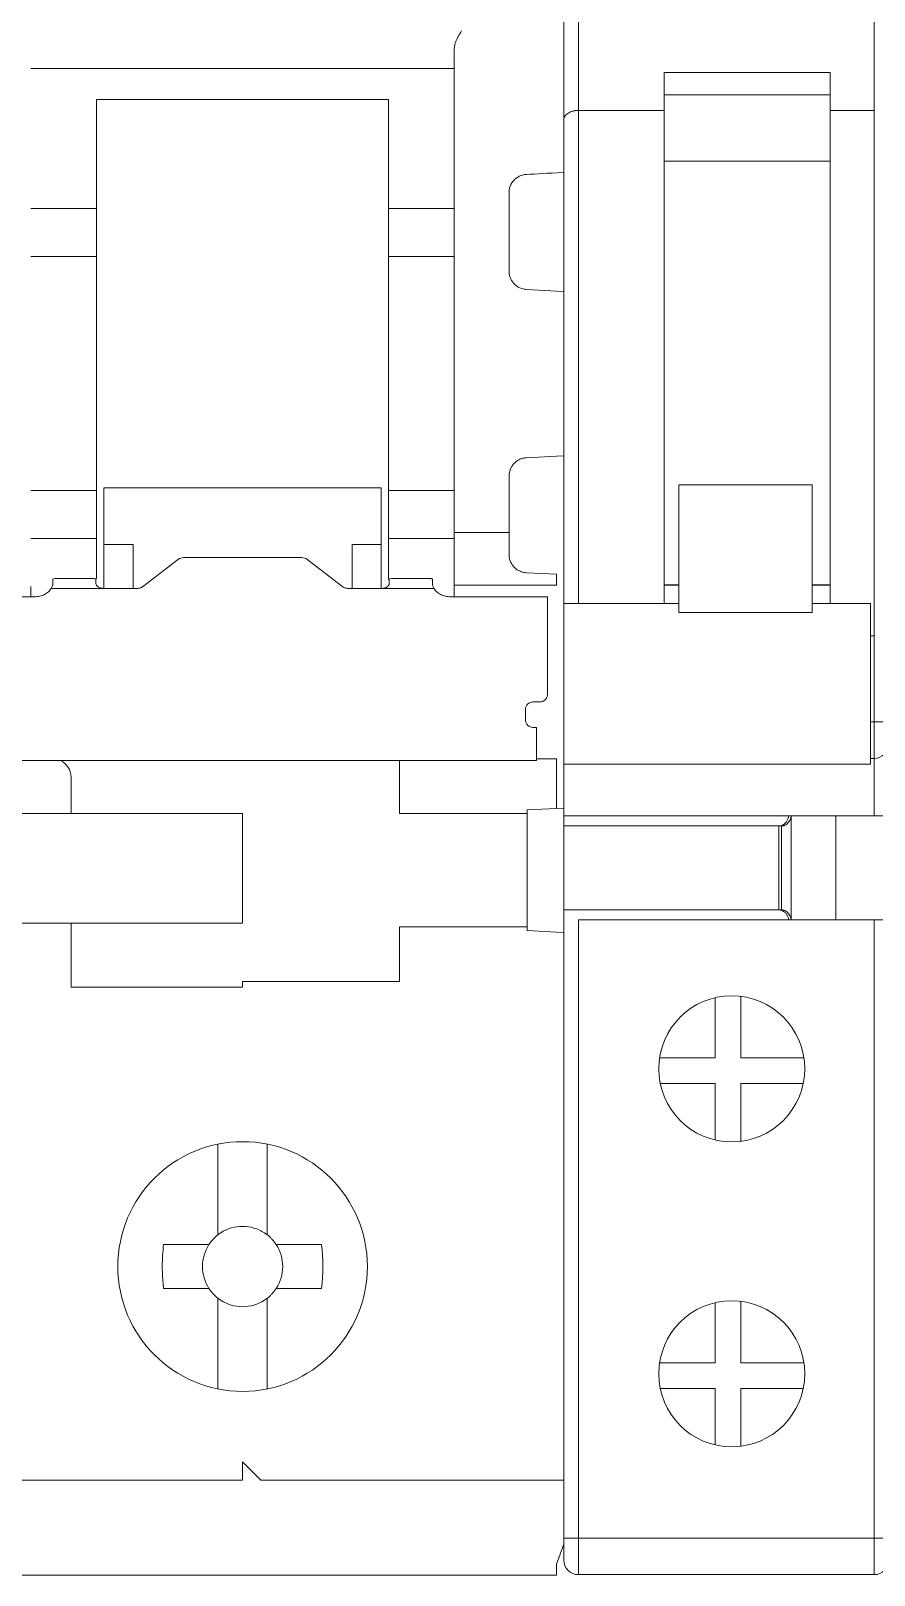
# Model space of a CAD drawing. Header units: millimetres. Extents: x 1359 to 3577, y 1336 to 3557.
# Drawn here: x 2621.48 to 2644.58, y 2687.54 to 2729.83 of the extents above; entities that cross this region are included whole.
import ezdxf

# ---------------------------------------------------------------- set-up
doc = ezdxf.new("R2010")
doc.units = ezdxf.units.MM
doc.layers.add('000-PI-Oprema', color=30, linetype='Continuous', lineweight=5)

msp = doc.modelspace()

# ---------------------------------------------------------------- linework, layer by layer
at = {"layer": '000-PI-Oprema', "color": 0, "linetype": 'ByBlock', "lineweight": 0}
for p, q in [((2636.076, 2727.396), (2636.076, 2754.007)), ((2636.476, 2727.65), (2636.476, 2754.007)), ((2644.576, 2727.65), (2644.576, 2754.007)), ((2638.826, 2727.65), (2638.826, 2728.692)), ((2643.376, 2728.692), (2638.826, 2728.692)), ((2643.376, 2728.692), (2643.376, 2727.65)), ((2643.376, 2728.076), (2638.826, 2728.076)), ((2636.076, 2714.146), (2636.076, 2727.396)), ((2638.826, 2727.65), (2636.476, 2727.65)), ((2636.476, 2727.65), (2636.476, 2714.146)), ((2638.826, 2727.65), (2638.826, 2714.146)), ((2644.576, 2727.65), (2643.376, 2727.65)), ((2643.376, 2714.146), (2643.376, 2727.65)), ((2644.576, 2713.263), (2644.576, 2727.65)), ((2643.376, 2726.263), (2638.826, 2726.263)), ((2643.376, 2726.257), (2638.826, 2726.257)), ((2641.476, 2726.263), (2641.476, 2726.257)), ((2639.226, 2717.398), (2639.226, 2713.9)), ((2642.876, 2717.398), (2639.226, 2717.398)), ((2642.876, 2717.398), (2642.876, 2713.9)), ((2638.826, 2714.657), (2639.226, 2714.657)), ((2639.226, 2714.651), (2638.826, 2714.651)), ((2642.876, 2714.657), (2643.376, 2714.657)), ((2643.376, 2714.651), (2642.876, 2714.651)), ((2636.076, 2688.557), (2636.076, 2714.146)), ((2639.226, 2714.146), (2636.076, 2714.146)), ((2644.476, 2714.146), (2642.876, 2714.146)), ((2644.476, 2714.146), (2644.476, 2709.746)), ((2642.876, 2713.9), (2639.226, 2713.9)), ((2644.576, 2713.263), (2644.476, 2713.263)), ((2644.576, 2710.907), (2644.576, 2713.263)), ((2644.476, 2710.907), (2644.576, 2710.907)), ((2644.976, 2710.907), (2644.576, 2710.907)), ((2644.576, 2709.907), (2644.576, 2710.907)), ((2636.076, 2709.746), (2644.476, 2709.746)), ((2644.476, 2709.907), (2644.576, 2709.907)), ((2644.576, 2708.332), (2644.576, 2709.907)), ((2636.076, 2708.332), (2644.576, 2708.332)), ((2642.303, 2708.332), (2642.303, 2705.482)), ((2643.524, 2708.332), (2643.524, 2705.482)), ((2643.526, 2708.332), (2643.526, 2705.482)), ((2644.976, 2708.332), (2644.576, 2708.332)), ((2636.076, 2708.057), (2641.969, 2708.057)), ((2641.969, 2708.057), (2642.041, 2708.057)), ((2641.969, 2708.057), (2641.969, 2705.757)), ((2642.041, 2708.057), (2642.041, 2705.757)), ((2642.055, 2708.057), (2642.041, 2708.057)), ((2641.969, 2705.757), (2636.076, 2705.757)), ((2642.041, 2705.757), (2641.969, 2705.757)), ((2642.055, 2705.757), (2642.041, 2705.757)), ((2636.476, 2705.482), (2644.576, 2705.482)), ((2636.476, 2688.557), (2636.476, 2705.482)), ((2644.576, 2705.482), (2644.976, 2705.482)), ((2644.576, 2688.557), (2644.576, 2705.482)), ((2640.225, 2703.355), (2640.225, 2701.707)), ((2640.925, 2703.391), (2640.925, 2701.707)), ((2638.699, 2701.707), (2640.225, 2701.707)), ((2640.925, 2701.707), (2642.654, 2701.707)), ((2640.225, 2701.007), (2638.717, 2701.007)), ((2640.225, 2701.007), (2640.225, 2699.458)), ((2640.925, 2699.422), (2640.925, 2701.007)), ((2642.636, 2701.007), (2640.925, 2701.007)), ((2640.225, 2695.005), (2640.225, 2693.357)), ((2640.925, 2695.041), (2640.925, 2693.357)), ((2638.699, 2693.357), (2640.225, 2693.357)), ((2640.925, 2693.357), (2642.654, 2693.357)), ((2638.717, 2692.657), (2640.225, 2692.657)), ((2640.225, 2692.657), (2640.225, 2691.108)), ((2640.925, 2691.072), (2640.925, 2692.657)), ((2642.636, 2692.657), (2640.925, 2692.657)), ((2636.076, 2687.957), (2636.076, 2688.557)), ((2636.476, 2688.557), (2636.076, 2688.557)), ((2636.476, 2688.557), (2644.576, 2688.557)), ((2636.476, 2687.557), (2636.476, 2688.557)), ((2644.976, 2688.557), (2644.576, 2688.557)), ((2644.576, 2687.557), (2644.576, 2688.557)), ((2636.476, 2687.557), (2644.576, 2687.557))]:
    msp.add_line(p, q, dxfattribs=at)
at = {"layer": '000-PI-Oprema', "color": 0, "lineweight": 0}
for p, q in [((2633.076, 2728.796), (2621.476, 2728.796)), ((2623.276, 2727.125), (2623.276, 2727.95)), ((2631.276, 2727.95), (2623.276, 2727.95)), ((2631.276, 2727.95), (2631.276, 2727.125)), ((2623.276, 2727.125), (2623.276, 2724.961)), ((2631.276, 2724.961), (2631.276, 2727.125)), ((2636.076, 2725.568), (2636.076, 2722.694)), ((2621.476, 2724.961), (2623.276, 2724.961)), ((2623.276, 2724.961), (2623.276, 2723.65)), ((2631.276, 2723.65), (2631.276, 2724.961)), ((2631.276, 2724.961), (2633.076, 2724.961)), ((2623.276, 2723.65), (2621.476, 2723.65)), ((2623.276, 2723.65), (2623.276, 2717.238)), ((2631.276, 2717.238), (2631.276, 2723.65)), ((2633.076, 2723.65), (2631.276, 2723.65)), ((2635.05, 2722.748), (2635.876, 2722.704)), ((2635.876, 2722.704), (2636.076, 2722.694)), ((2635.876, 2718.184), (2635.05, 2718.14)), ((2636.076, 2718.194), (2635.876, 2718.184)), ((2636.076, 2718.194), (2636.076, 2717.021)), ((2621.476, 2717.238), (2623.276, 2717.238)), ((2623.276, 2717.238), (2623.276, 2715.927)), ((2623.476, 2715.764), (2623.476, 2717.315)), ((2623.476, 2717.315), (2631.076, 2717.315)), ((2631.076, 2717.315), (2631.076, 2715.764)), ((2631.276, 2717.315), (2631.271, 2717.315)), ((2631.276, 2715.927), (2631.276, 2717.238)), ((2631.276, 2717.238), (2633.076, 2717.238)), ((2623.276, 2715.927), (2621.476, 2715.927)), ((2623.276, 2715.927), (2623.276, 2714.824)), ((2631.276, 2714.803), (2631.276, 2715.927)), ((2631.276, 2715.927), (2633.076, 2715.927)), ((2634.576, 2716.094), (2633.076, 2716.094)), ((2623.476, 2715.764), (2624.276, 2715.764)), ((2623.476, 2714.562), (2623.476, 2715.764)), ((2624.276, 2715.764), (2624.276, 2714.562)), ((2630.276, 2715.764), (2631.076, 2715.764)), ((2630.276, 2714.562), (2630.276, 2715.764)), ((2631.076, 2715.764), (2631.076, 2714.562)), ((2624.535, 2714.607), (2625.518, 2715.36)), ((2625.659, 2715.405), (2628.893, 2715.405)), ((2629.035, 2715.36), (2630.018, 2714.607)), ((2635.05, 2714.991), (2635.876, 2714.947)), ((2621.476, 2714.615), (2621.476, 2714.332)), ((2622.076, 2714.739), (2622.076, 2714.817)), ((2623.059, 2714.835), (2622.276, 2714.835)), ((2623.259, 2714.817), (2623.259, 2714.739)), ((2631.293, 2714.739), (2631.293, 2714.817)), ((2632.277, 2714.835), (2631.493, 2714.835)), ((2632.477, 2714.817), (2632.477, 2714.739)), ((2633.076, 2714.344), (2633.076, 2714.767)), ((2635.876, 2714.647), (2633.076, 2714.647)), ((2615.377, 2714.332), (2621.576, 2714.332)), ((2622.034, 2714.562), (2623.459, 2714.562)), ((2624.393, 2714.562), (2623.459, 2714.562)), ((2631.093, 2714.562), (2630.159, 2714.562)), ((2632.518, 2714.562), (2631.093, 2714.562)), ((2632.977, 2714.332), (2635.626, 2714.332)), ((2635.626, 2714.332), (2635.626, 2713.719)), ((2635.626, 2711.654), (2635.626, 2713.062)), ((2635.026, 2711.255), (2635.026, 2710.956)), ((2635.426, 2711.454), (2635.226, 2711.454)), ((2636.076, 2711.061), (2636.076, 2710.894)), ((2635.226, 2710.757), (2635.326, 2710.757)), ((2635.326, 2710.667), (2635.326, 2710.757)), ((2636.076, 2710.744), (2636.076, 2708.546)), ((2605.726, 2709.846), (2631.226, 2709.846)), ((2631.226, 2709.846), (2635.327, 2709.846)), ((2631.576, 2709.846), (2631.576, 2708.394)), ((2635.876, 2709.894), (2635.326, 2709.894)), ((2635.876, 2709.894), (2635.876, 2708.536)), ((2622.576, 2708.394), (2622.576, 2709.394)), ((2619.476, 2708.394), (2622.576, 2708.394)), ((2622.976, 2708.394), (2622.576, 2708.394)), ((2627.276, 2708.394), (2622.976, 2708.394)), ((2627.276, 2705.394), (2627.276, 2708.394)), ((2631.976, 2708.394), (2631.576, 2708.394)), ((2631.976, 2708.394), (2635.076, 2708.394)), ((2635.076, 2708.494), (2635.876, 2708.536)), ((2635.076, 2708.394), (2635.076, 2708.494)), ((2635.076, 2705.294), (2635.076, 2708.394)), ((2636.076, 2708.546), (2635.876, 2708.536)), ((2636.076, 2708.546), (2636.076, 2705.142)), ((2636.081, 2706.094), (2636.076, 2706.094)), ((2622.576, 2705.394), (2619.476, 2705.394)), ((2622.576, 2703.644), (2622.576, 2705.394)), ((2622.576, 2705.394), (2622.976, 2705.394)), ((2622.976, 2705.394), (2627.276, 2705.394)), ((2631.976, 2705.294), (2631.576, 2705.294)), ((2631.576, 2703.794), (2631.576, 2705.294)), ((2631.976, 2705.294), (2635.076, 2705.294)), ((2635.076, 2705.194), (2635.076, 2705.294)), ((2635.876, 2705.152), (2635.076, 2705.194)), ((2636.076, 2705.142), (2635.876, 2705.152)), ((2636.076, 2705.142), (2636.076, 2690.994)), ((2627.276, 2703.644), (2622.576, 2703.644)), ((2627.276, 2703.794), (2627.276, 2703.644)), ((2627.276, 2703.794), (2631.576, 2703.794)), ((2636.076, 2701.494), (2636.081, 2701.494)), ((2626.601, 2699.345), (2626.601, 2699.27)), ((2627.951, 2699.27), (2627.951, 2699.345)), ((2626.601, 2699.27), (2626.601, 2697.15)), ((2627.951, 2696.863), (2627.951, 2699.27)), ((2625.112, 2696.594), (2625.97, 2696.594)), ((2629.44, 2696.594), (2628.582, 2696.594)), ((2625.97, 2695.394), (2625.112, 2695.394)), ((2629.44, 2695.394), (2628.582, 2695.394)), ((2626.601, 2694.838), (2626.601, 2692.718)), ((2627.951, 2692.718), (2627.951, 2694.838)), ((2626.601, 2692.718), (2626.601, 2692.643)), ((2627.951, 2692.643), (2627.951, 2692.718)), ((2636.076, 2690.994), (2636.076, 2688.394)), ((2627.276, 2690.144), (2618.476, 2690.144)), ((2636.076, 2690.144), (2627.776, 2690.144)), ((2636.076, 2688.394), (2635.876, 2687.844)), ((2623.476, 2687.544), (2618.676, 2687.544)), ((2623.476, 2687.544), (2631.096, 2687.544)), ((2635.876, 2687.544), (2631.096, 2687.544))]:
    msp.add_line(p, q, dxfattribs=at)
at = {"layer": '000-PI-Oprema', "color": 0, "linetype": 'ByBlock', "lineweight": 0}
for centre in [(2640.676, 2701.407), (2640.676, 2693.057)]:
    msp.add_circle(centre, 2, dxfattribs=at)
at = {"layer": '000-PI-Oprema', "color": 0, "lineweight": 0}
msp.add_circle((2627.276, 2695.994), 3.418, dxfattribs=at)
at = {"layer": '000-PI-Oprema', "color": 0, "linetype": 'ByBlock', "lineweight": 0}
for centre, start, end in [((2644.576, 2710.307), 270, 0), ((2636.476, 2687.957), 180, 270), ((2644.576, 2687.957), 270, 0)]:
    msp.add_arc(centre, 0.4, start, end, dxfattribs=at)
at = {"layer": '000-PI-Oprema', "color": 0, "lineweight": 0}
for centre, radius, start, end in [((2622.076, 2709.394), 0.5, 0, 64.7859), ((2627.276, 2695.994), 1.1, 123.0557, 133.0681), ((2627.276, 2695.994), 1.1, 46.9319, 56.9443), ((2627.276, 2695.994), 1.1, 136.9319, 146.9443), ((2627.276, 2695.994), 1.1, 135, 136.9319), ((2627.276, 2695.994), 1.1, 133.0681, 135), ((2627.276, 2695.994), 1.1, 45, 46.9319), ((2627.276, 2695.994), 1.1, 43.0681, 45), ((2627.276, 2695.994), 1.1, 33.0557, 43.0681), ((2627.276, 2695.994), 1.1, 213.0557, 223.0681), ((2627.276, 2695.994), 1.1, 223.0681, 225), ((2627.276, 2695.994), 1.1, 225, 226.9319), ((2627.276, 2695.994), 1.1, 226.9319, 236.9443), ((2627.276, 2695.994), 1.1, 303.0557, 313.0681), ((2627.276, 2695.994), 1.1, 313.0681, 315), ((2627.276, 2695.994), 1.1, 315, 316.9319), ((2627.276, 2695.994), 1.1, 316.9319, 326.9443)]:
    msp.add_arc(centre, radius, start, end, dxfattribs=at)
for points, knots in [([(2633.076, 2729.337), (2633.077, 2729.358), (2633.079, 2729.401), (2633.094, 2729.468), (2633.115, 2729.534), (2633.145, 2729.601), (2633.196, 2729.7), (2633.243, 2729.774), (2633.276, 2729.827)], [0, 0, 0, 0, 0.117336, 0.242611, 0.377617, 0.505972, 0.652001, 1, 1, 1, 1]), ([(2636.076, 2729.827), (2636.076, 2729.795), (2636.076, 2729.73), (2636.076, 2729.635), (2636.076, 2729.54), (2636.076, 2729.413), (2636.076, 2729.256), (2636.076, 2729.08), (2636.076, 2728.92), (2636.076, 2728.783), (2636.076, 2728.668), (2636.076, 2728.613), (2636.076, 2728.585)], [0, 0, 0, 0, 0.061391, 0.122427, 0.18342, 0.24468, 0.372209, 0.500076, 0.627605, 0.755472, 0.877481, 1, 1, 1, 1]), ([(2633.076, 2729.183), (2633.076, 2729.193), (2633.076, 2729.212), (2633.076, 2729.248), (2633.076, 2729.289), (2633.076, 2729.321), (2633.076, 2729.337)], [0, 0, 0, 0, 0.251193, 0.5, 0.748807, 1, 1, 1, 1]), ([(2633.076, 2726.121), (2633.076, 2726.204), (2633.076, 2726.371), (2633.076, 2726.613), (2633.076, 2726.847), (2633.076, 2727.075), (2633.076, 2727.295), (2633.076, 2727.508), (2633.076, 2727.713), (2633.076, 2727.977), (2633.076, 2728.287), (2633.076, 2728.623), (2633.076, 2728.926), (2633.076, 2729.097), (2633.076, 2729.183)], [0, 0, 0, 0, 0.062754, 0.125301, 0.187708, 0.250043, 0.312375, 0.374772, 0.437302, 0.500033, 0.625237, 0.749935, 0.874674, 1, 1, 1, 1]), ([(2636.076, 2728.585), (2636.076, 2728.548), (2636.076, 2728.475), (2636.076, 2728.355), (2636.076, 2728.228), (2636.076, 2728.094), (2636.076, 2727.953), (2636.076, 2727.804), (2636.076, 2727.648), (2636.076, 2727.43), (2636.076, 2727.141), (2636.076, 2726.769), (2636.076, 2726.374), (2636.076, 2726.091), (2636.076, 2725.95)], [0, 0, 0, 0, 0.062728, 0.125272, 0.18769, 0.250045, 0.312396, 0.374803, 0.437328, 0.500029, 0.625194, 0.749922, 0.874696, 1, 1, 1, 1]), ([(2633.076, 2724.727), (2633.076, 2724.799), (2633.076, 2724.941), (2633.076, 2725.149), (2633.076, 2725.353), (2633.076, 2725.552), (2633.076, 2725.747), (2633.076, 2725.937), (2633.076, 2726.06), (2633.076, 2726.121)], [0, 0, 0, 0, 0.143512, 0.28637, 0.428834, 0.571166, 0.71363, 0.856488, 1, 1, 1, 1]), ([(2635.05, 2725.897), (2635.032, 2725.896), (2634.994, 2725.893), (2634.938, 2725.88), (2634.883, 2725.86), (2634.828, 2725.834), (2634.776, 2725.799), (2634.721, 2725.752), (2634.663, 2725.686), (2634.615, 2725.599), (2634.582, 2725.499), (2634.578, 2725.432), (2634.576, 2725.398)], [0, 0, 0, 0, 0.067869, 0.138425, 0.211987, 0.288836, 0.369219, 0.453352, 0.573685, 0.721104, 0.860335, 1, 1, 1, 1]), ([(2634.576, 2725.398), (2634.576, 2725.332), (2634.576, 2725.201), (2634.576, 2725), (2634.576, 2724.863), (2634.576, 2724.794)], [0, 0, 0, 0, 0.333419, 0.666581, 1, 1, 1, 1]), ([(2633.076, 2716.16), (2633.076, 2716.274), (2633.076, 2716.502), (2633.076, 2716.848), (2633.076, 2717.196), (2633.076, 2717.546), (2633.076, 2717.899), (2633.076, 2718.496), (2633.076, 2719.344), (2633.076, 2720.444), (2633.076, 2721.544), (2633.076, 2722.511), (2633.076, 2723.342), (2633.076, 2724.042), (2633.076, 2724.499), (2633.076, 2724.727)], [0, 0, 0, 0, 0.041431, 0.082793, 0.124119, 0.165441, 0.206793, 0.248207, 0.374079, 0.500012, 0.625883, 0.751817, 0.834548, 0.917188, 1, 1, 1, 1]), ([(2634.576, 2724.794), (2634.576, 2724.693), (2634.576, 2724.49), (2634.576, 2724.182), (2634.576, 2723.873), (2634.576, 2723.561), (2634.576, 2723.352), (2634.576, 2723.247)], [0, 0, 0, 0, 0.200123, 0.400061, 0.599939, 0.799877, 1, 1, 1, 1]), ([(2635.05, 2722.748), (2635.029, 2722.749), (2634.987, 2722.753), (2634.926, 2722.769), (2634.858, 2722.795), (2634.785, 2722.837), (2634.713, 2722.899), (2634.654, 2722.974), (2634.61, 2723.059), (2634.581, 2723.151), (2634.578, 2723.215), (2634.576, 2723.247)], [0, 0, 0, 0, 0.082209, 0.16366, 0.245689, 0.369303, 0.493372, 0.618767, 0.744744, 0.872104, 1, 1, 1, 1]), ([(2636.076, 2722.694), (2636.076, 2722.588), (2636.076, 2722.375), (2636.076, 2722.055), (2636.076, 2721.734), (2636.076, 2721.413), (2636.076, 2721.091), (2636.076, 2720.768), (2636.076, 2720.363), (2636.076, 2719.878), (2636.076, 2719.314), (2636.076, 2718.752), (2636.076, 2718.38), (2636.076, 2718.194)], [0, 0, 0, 0, 0.071572, 0.143012, 0.214372, 0.285701, 0.357051, 0.428472, 0.500015, 0.625079, 0.749917, 0.8748, 1, 1, 1, 1]), ([(2634.576, 2717.641), (2634.577, 2717.662), (2634.579, 2717.705), (2634.591, 2717.768), (2634.615, 2717.838), (2634.654, 2717.914), (2634.713, 2717.989), (2634.785, 2718.051), (2634.867, 2718.098), (2634.956, 2718.13), (2635.019, 2718.137), (2635.05, 2718.14)], [0, 0, 0, 0, 0.085573, 0.170275, 0.255463, 0.381339, 0.506835, 0.630803, 0.754517, 0.877108, 1, 1, 1, 1]), ([(2634.576, 2717.641), (2634.576, 2717.536), (2634.576, 2717.327), (2634.576, 2717.015), (2634.576, 2716.706), (2634.576, 2716.398), (2634.576, 2716.195), (2634.576, 2716.094)], [0, 0, 0, 0, 0.200123, 0.400061, 0.599939, 0.799877, 1, 1, 1, 1]), ([(2636.076, 2717.044), (2636.076, 2717.03), (2636.076, 2717.002), (2636.076, 2716.779), (2636.076, 2716.431), (2636.076, 2715.974), (2636.076, 2715.592), (2636.076, 2715.32)], [0, 0, 0, 0, 0.201961, 0.403921, 0.605881, 0.807842, 1, 1, 1, 1]), ([(2633.076, 2714.767), (2633.076, 2714.828), (2633.076, 2714.951), (2633.076, 2715.141), (2633.076, 2715.336), (2633.076, 2715.535), (2633.076, 2715.739), (2633.076, 2715.947), (2633.076, 2716.089), (2633.076, 2716.16)], [0, 0, 0, 0, 0.143512, 0.28637, 0.428834, 0.571166, 0.71363, 0.856488, 1, 1, 1, 1]), ([(2634.576, 2716.094), (2634.576, 2716.025), (2634.576, 2715.888), (2634.576, 2715.687), (2634.576, 2715.556), (2634.576, 2715.49)], [0, 0, 0, 0, 0.333419, 0.666581, 1, 1, 1, 1]), ([(2635.05, 2714.991), (2635.031, 2714.992), (2634.992, 2714.996), (2634.936, 2715.009), (2634.87, 2715.032), (2634.798, 2715.071), (2634.724, 2715.13), (2634.661, 2715.205), (2634.614, 2715.292), (2634.582, 2715.388), (2634.578, 2715.456), (2634.576, 2715.49)], [0, 0, 0, 0, 0.070997, 0.142096, 0.214572, 0.332081, 0.453288, 0.585757, 0.721078, 0.860541, 1, 1, 1, 1]), ([(2622.076, 2714.688), (2622.076, 2714.68), (2622.075, 2714.663), (2622.066, 2714.632), (2622.054, 2714.598), (2622.041, 2714.574), (2622.034, 2714.562)], [0, 0, 0, 0, 0.256458, 0.506841, 0.753776, 1, 1, 1, 1]), ([(2622.076, 2714.817), (2622.076, 2714.822), (2622.098, 2714.826), (2622.172, 2714.833), (2622.224, 2714.835), (2622.276, 2714.835)], [0, 0, 0, 0, 0.5, 0.5, 1, 1, 1, 1]), ([(2623.259, 2714.817), (2623.259, 2714.818), (2623.257, 2714.821), (2623.245, 2714.824), (2623.227, 2714.827), (2623.194, 2714.83), (2623.138, 2714.834), (2623.086, 2714.834), (2623.059, 2714.835)], [0, 0, 0, 0, 0.128148, 0.251094, 0.373747, 0.501054, 0.748354, 1, 1, 1, 1]), ([(2623.459, 2714.562), (2623.446, 2714.563), (2623.419, 2714.564), (2623.38, 2714.573), (2623.346, 2714.587), (2623.306, 2714.611), (2623.267, 2714.649), (2623.262, 2714.675), (2623.259, 2714.688)], [0, 0, 0, 0, 0.128818, 0.251822, 0.37424, 0.501366, 0.746636, 1, 1, 1, 1]), ([(2624.535, 2714.607), (2624.525, 2714.6), (2624.505, 2714.587), (2624.471, 2714.573), (2624.433, 2714.564), (2624.407, 2714.563), (2624.393, 2714.562)], [0, 0, 0, 0, 0.25487, 0.5, 0.74513, 1, 1, 1, 1]), ([(2630.159, 2714.562), (2630.146, 2714.563), (2630.12, 2714.564), (2630.082, 2714.573), (2630.047, 2714.587), (2630.028, 2714.6), (2630.018, 2714.607)], [0, 0, 0, 0, 0.25487, 0.5, 0.74513, 1, 1, 1, 1]), ([(2631.293, 2714.688), (2631.293, 2714.682), (2631.291, 2714.669), (2631.28, 2714.648), (2631.262, 2714.626), (2631.229, 2714.599), (2631.174, 2714.569), (2631.12, 2714.564), (2631.093, 2714.562)], [0, 0, 0, 0, 0.130698, 0.254597, 0.376443, 0.501216, 0.749391, 1, 1, 1, 1]), ([(2631.293, 2714.817), (2631.293, 2714.822), (2631.315, 2714.826), (2631.389, 2714.833), (2631.441, 2714.835), (2631.493, 2714.835)], [0, 0, 0, 0, 0.5, 0.5, 1, 1, 1, 1]), ([(2632.477, 2714.817), (2632.476, 2714.818), (2632.474, 2714.821), (2632.463, 2714.824), (2632.444, 2714.827), (2632.411, 2714.83), (2632.356, 2714.834), (2632.303, 2714.834), (2632.277, 2714.835)], [0, 0, 0, 0, 0.128148, 0.251094, 0.373747, 0.501054, 0.748354, 1, 1, 1, 1]), ([(2632.518, 2714.562), (2632.512, 2714.574), (2632.499, 2714.598), (2632.486, 2714.632), (2632.478, 2714.663), (2632.477, 2714.68), (2632.477, 2714.688)], [0, 0, 0, 0, 0.246224, 0.493159, 0.743542, 1, 1, 1, 1]), ([(2636.076, 2714.938), (2636.076, 2714.867), (2636.076, 2714.724), (2636.076, 2714.518), (2636.076, 2714.317), (2636.076, 2714.122), (2636.076, 2713.933), (2636.076, 2713.75), (2636.076, 2713.574), (2636.076, 2713.347), (2636.076, 2713.081), (2636.076, 2712.79), (2636.076, 2712.527), (2636.076, 2712.378), (2636.076, 2712.303)], [0, 0, 0, 0, 0.062728, 0.125272, 0.18769, 0.250045, 0.312396, 0.374803, 0.437328, 0.500029, 0.625194, 0.749922, 0.874696, 1, 1, 1, 1]), ([(2622.034, 2714.562), (2622.023, 2714.545), (2622.002, 2714.512), (2621.959, 2714.467), (2621.909, 2714.427), (2621.832, 2714.383), (2621.721, 2714.341), (2621.625, 2714.335), (2621.576, 2714.332)], [0, 0, 0, 0, 0.126929, 0.250928, 0.374602, 0.500576, 0.748126, 1, 1, 1, 1]), ([(2632.977, 2714.332), (2632.952, 2714.333), (2632.904, 2714.335), (2632.833, 2714.347), (2632.765, 2714.367), (2632.681, 2714.402), (2632.587, 2714.463), (2632.541, 2714.529), (2632.518, 2714.562)], [0, 0, 0, 0, 0.126929, 0.250928, 0.374602, 0.500576, 0.748126, 1, 1, 1, 1]), ([(2636.076, 2712.303), (2636.076, 2712.29), (2636.076, 2712.263), (2636.076, 2712.216), (2636.076, 2712.163), (2636.076, 2712.083), (2636.076, 2711.968), (2636.076, 2711.808), (2636.076, 2711.632), (2636.076, 2711.446), (2636.076, 2711.254), (2636.076, 2711.125), (2636.076, 2711.061)], [0, 0, 0, 0, 0.061391, 0.122427, 0.18342, 0.24468, 0.372209, 0.500076, 0.627605, 0.755472, 0.877481, 1, 1, 1, 1]), ([(2635.426, 2711.454), (2635.44, 2711.455), (2635.466, 2711.457), (2635.504, 2711.468), (2635.538, 2711.487), (2635.578, 2711.52), (2635.618, 2711.575), (2635.624, 2711.627), (2635.626, 2711.654)], [0, 0, 0, 0, 0.128148, 0.251094, 0.373747, 0.501054, 0.748354, 1, 1, 1, 1]), ([(2635.226, 2711.454), (2635.174, 2711.454), (2635.122, 2711.433), (2635.048, 2711.359), (2635.026, 2711.307), (2635.026, 2711.255)], [0, 0, 0, 0, 0.5, 0.5, 1, 1, 1, 1]), ([(2635.026, 2710.956), (2635.026, 2710.904), (2635.048, 2710.852), (2635.122, 2710.778), (2635.174, 2710.757), (2635.226, 2710.757)], [0, 0, 0, 0, 0.5, 0.5, 1, 1, 1, 1]), ([(2636.076, 2710.894), (2636.076, 2710.881), (2636.076, 2710.855), (2636.076, 2710.818), (2636.076, 2710.782), (2636.076, 2710.75), (2636.076, 2710.746), (2636.076, 2710.744)], [0, 0, 0, 0, 0.169382, 0.332374, 0.500748, 0.7482, 1, 1, 1, 1]), ([(2635.326, 2710.667), (2635.326, 2710.551), (2635.326, 2710.318), (2635.326, 2710.041), (2635.326, 2709.869), (2635.326, 2709.861), (2635.327, 2709.846)], [0, 0, 0, 0, 0.264619, 0.529237, 0.793855, 1, 1, 1, 1]), ([(2627.876, 2696.916), (2627.787, 2696.974), (2627.689, 2697.018), (2627.486, 2697.078), (2627.383, 2697.094), (2627.17, 2697.094), (2627.066, 2697.078), (2626.914, 2697.034), (2626.864, 2697.015), (2626.792, 2696.982), (2626.768, 2696.97), (2626.733, 2696.951), (2626.721, 2696.944), (2626.704, 2696.934), (2626.696, 2696.928), (2626.687, 2696.923), (2626.682, 2696.92), (2626.678, 2696.919), (2626.676, 2696.916)], [0, 0, 0, 0, 0.25, 0.25, 0.5, 0.5, 0.75, 0.75, 0.875, 0.875, 0.9375, 0.9375, 0.96875, 0.96875, 0.984375, 0.992187, 0.992187, 1, 1, 1, 1]), ([(2625.112, 2696.594), (2625.088, 2696.395), (2625.076, 2696.194), (2625.076, 2695.894), (2625.079, 2695.794), (2625.088, 2695.643), (2625.092, 2695.593), (2625.099, 2695.519), (2625.103, 2695.481), (2625.107, 2695.438), (2625.11, 2695.416), (2625.111, 2695.406), (2625.112, 2695.4), (2625.114, 2695.397), (2625.112, 2695.394)], [0, 0, 0, 0, 0.5, 0.5, 0.75, 0.75, 0.875, 0.875, 0.9375, 0.96875, 0.984375, 0.992188, 0.992188, 1, 1, 1, 1]), ([(2626.354, 2696.594), (2626.238, 2696.416), (2626.176, 2696.207), (2626.176, 2695.782), (2626.238, 2695.572), (2626.354, 2695.394)], [0, 0, 0, 0, 0.5, 0.5, 1, 1, 1, 1]), ([(2628.198, 2695.394), (2628.314, 2695.573), (2628.376, 2695.782), (2628.376, 2696.205), (2628.315, 2696.416), (2628.198, 2696.594)], [0, 0, 0, 0, 0.5, 0.5, 1, 1, 1, 1]), ([(2626.676, 2695.072), (2626.854, 2694.956), (2627.062, 2694.894), (2627.487, 2694.894), (2627.698, 2694.956), (2627.876, 2695.072)], [0, 0, 0, 0, 0.5, 0.5, 1, 1, 1, 1]), ([(2627.276, 2690.644), (2627.276, 2690.623), (2627.276, 2690.581), (2627.276, 2690.519), (2627.276, 2690.447), (2627.276, 2690.368), (2627.276, 2690.289), (2627.276, 2690.223), (2627.276, 2690.178), (2627.276, 2690.149), (2627.276, 2690.146), (2627.276, 2690.144)], [0, 0, 0, 0, 0.080758, 0.160392, 0.240099, 0.368585, 0.500066, 0.628554, 0.760036, 0.877963, 1, 1, 1, 1]), ([(2627.276, 2690.644), (2627.297, 2690.624), (2627.334, 2690.586), (2627.387, 2690.533), (2627.43, 2690.49), (2627.487, 2690.433), (2627.555, 2690.365), (2627.632, 2690.289), (2627.694, 2690.226), (2627.741, 2690.179), (2627.771, 2690.149), (2627.774, 2690.146), (2627.776, 2690.144)], [0, 0, 0, 0, 0.090531, 0.16862, 0.234268, 0.287481, 0.430984, 0.554468, 0.680793, 0.795506, 0.900919, 1, 1, 1, 1]), ([(2635.876, 2687.544), (2635.876, 2687.544), (2635.876, 2687.598), (2635.876, 2687.734), (2635.876, 2687.787), (2635.876, 2687.844)], [0, 0, 0, 0, 0.5, 0.5, 0.737757, 0.737757, 0.737757, 0.737757])]:
    msp.add_open_spline(points, degree=3, knots=knots, dxfattribs=at)
at = {"layer": '000-PI-Oprema', "color": 0, "linetype": 'ByBlock', "lineweight": 0}
for points, knots in [([(2636.076, 2727.396), (2636.076, 2727.4), (2636.076, 2727.403), (2636.077, 2727.411), (2636.078, 2727.423), (2636.081, 2727.434), (2636.087, 2727.457), (2636.094, 2727.472), (2636.107, 2727.495), (2636.112, 2727.502), (2636.123, 2727.516), (2636.135, 2727.53), (2636.149, 2727.543), (2636.164, 2727.556), (2636.173, 2727.563), (2636.199, 2727.581), (2636.219, 2727.592), (2636.251, 2727.607), (2636.263, 2727.612), (2636.286, 2727.62), (2636.311, 2727.628), (2636.337, 2727.635), (2636.357, 2727.639), (2636.364, 2727.64), (2636.377, 2727.643), (2636.384, 2727.644), (2636.419, 2727.648), (2636.447, 2727.65), (2636.476, 2727.65)], [0, 0, 0, 0, 0.03125, 0.03125, 0.0625, 0.125, 0.125, 0.25, 0.25, 0.3125, 0.3125, 0.375, 0.4375, 0.4375, 0.5, 0.5, 0.625, 0.625, 0.6875, 0.6875, 0.75, 0.8125, 0.8125, 0.84375, 0.84375, 0.875, 0.875, 1, 1, 1, 1]), ([(2641.975, 2708.057), (2641.995, 2708.057), (2642.036, 2708.063), (2642.097, 2708.092), (2642.153, 2708.14), (2642.198, 2708.202), (2642.224, 2708.267), (2642.232, 2708.313), (2642.233, 2708.332)], [0, 0, 0, 0, 0.175586, 0.351172, 0.526758, 0.702344, 0.87793, 1, 1, 1, 1]), ([(2642.302, 2708.332), (2642.301, 2708.319), (2642.299, 2708.307), (2642.295, 2708.286), (2642.292, 2708.276), (2642.287, 2708.256), (2642.283, 2708.246), (2642.272, 2708.218), (2642.263, 2708.2), (2642.247, 2708.175), (2642.241, 2708.167), (2642.229, 2708.152), (2642.217, 2708.137), (2642.203, 2708.124), (2642.19, 2708.112), (2642.183, 2708.106), (2642.161, 2708.091), (2642.147, 2708.082), (2642.126, 2708.072), (2642.119, 2708.069), (2642.105, 2708.064), (2642.098, 2708.063), (2642.078, 2708.058), (2642.066, 2708.057), (2642.055, 2708.057)], [0, 0, 0, 0, 0.07828, 0.07828, 0.144117, 0.144117, 0.209954, 0.209954, 0.341628, 0.341628, 0.407465, 0.407465, 0.473303, 0.53914, 0.53914, 0.604977, 0.604977, 0.736651, 0.736651, 0.802488, 0.802488, 0.868326, 0.868326, 1, 1, 1, 1]), ([(2642.233, 2705.482), (2642.232, 2705.501), (2642.224, 2705.546), (2642.198, 2705.612), (2642.153, 2705.674), (2642.097, 2705.721), (2642.036, 2705.75), (2641.995, 2705.757), (2641.975, 2705.757)], [0, 0, 0, 0, 0.122057, 0.297646, 0.473234, 0.648823, 0.824411, 1, 1, 1, 1]), ([(2642.055, 2705.757), (2642.066, 2705.757), (2642.078, 2705.755), (2642.098, 2705.751), (2642.105, 2705.749), (2642.118, 2705.744), (2642.126, 2705.741), (2642.147, 2705.731), (2642.161, 2705.723), (2642.182, 2705.707), (2642.189, 2705.701), (2642.203, 2705.689), (2642.217, 2705.676), (2642.229, 2705.662), (2642.241, 2705.646), (2642.247, 2705.638), (2642.263, 2705.613), (2642.272, 2705.595), (2642.283, 2705.567), (2642.287, 2705.557), (2642.292, 2705.538), (2642.295, 2705.528), (2642.299, 2705.506), (2642.301, 2705.494), (2642.302, 2705.482)], [0, 0, 0, 0, 0.131674, 0.131674, 0.197511, 0.197511, 0.263348, 0.263348, 0.395022, 0.395022, 0.46086, 0.46086, 0.526697, 0.592534, 0.592534, 0.658371, 0.658371, 0.790045, 0.790045, 0.855882, 0.855882, 0.921719, 0.921719, 1, 1, 1, 1])]:
    msp.add_open_spline(points, degree=3, knots=knots, dxfattribs=at)
at = {"layer": '000-PI-Oprema', "color": 0, "lineweight": 0}
for points in [[(2635.05, 2725.897), (2635.325, 2725.912), (2635.601, 2725.926), (2636.076, 2725.95)], [(2636.076, 2725.568), (2636.076, 2725.798), (2636.076, 2725.935), (2636.076, 2725.95)], [(2625.518, 2715.36), (2625.555, 2715.388), (2625.607, 2715.405), (2625.659, 2715.405)], [(2628.893, 2715.405), (2628.946, 2715.405), (2628.998, 2715.388), (2629.035, 2715.36)], [(2636.076, 2714.938), (2636.076, 2714.953), (2636.076, 2715.09), (2636.076, 2715.32)], [(2622.076, 2714.739), (2622.076, 2714.733), (2622.076, 2714.716), (2622.076, 2714.688)], [(2623.259, 2714.688), (2623.259, 2714.716), (2623.259, 2714.733), (2623.259, 2714.739)], [(2631.293, 2714.739), (2631.293, 2714.733), (2631.293, 2714.716), (2631.293, 2714.688)], [(2632.477, 2714.688), (2632.477, 2714.716), (2632.477, 2714.733), (2632.477, 2714.739)], [(2635.876, 2714.647), (2635.876, 2714.745), (2635.876, 2714.845), (2635.876, 2714.947)], [(2635.626, 2713.062), (2635.626, 2713.297), (2635.626, 2713.539), (2635.626, 2713.719)], [(2626.601, 2697.15), (2626.601, 2697.112), (2626.601, 2697.074), (2626.601, 2696.863)], [(2625.97, 2696.594), (2626.094, 2696.594), (2626.22, 2696.594), (2626.354, 2696.594)], [(2628.582, 2696.594), (2628.459, 2696.594), (2628.332, 2696.594), (2628.198, 2696.594)], [(2629.44, 2696.594), (2629.488, 2696.196), (2629.488, 2695.792), (2629.44, 2695.394)], [(2625.97, 2695.394), (2626.094, 2695.394), (2626.22, 2695.394), (2626.354, 2695.394)], [(2626.601, 2695.125), (2626.601, 2694.914), (2626.601, 2694.876), (2626.601, 2694.838)], [(2627.951, 2695.125), (2627.951, 2694.914), (2627.951, 2694.876), (2627.951, 2694.838)], [(2628.198, 2695.394), (2628.332, 2695.394), (2628.459, 2695.394), (2628.582, 2695.394)]]:
    msp.add_open_spline(points, degree=3, dxfattribs=at)

doc.saveas('drawing.dxf')
